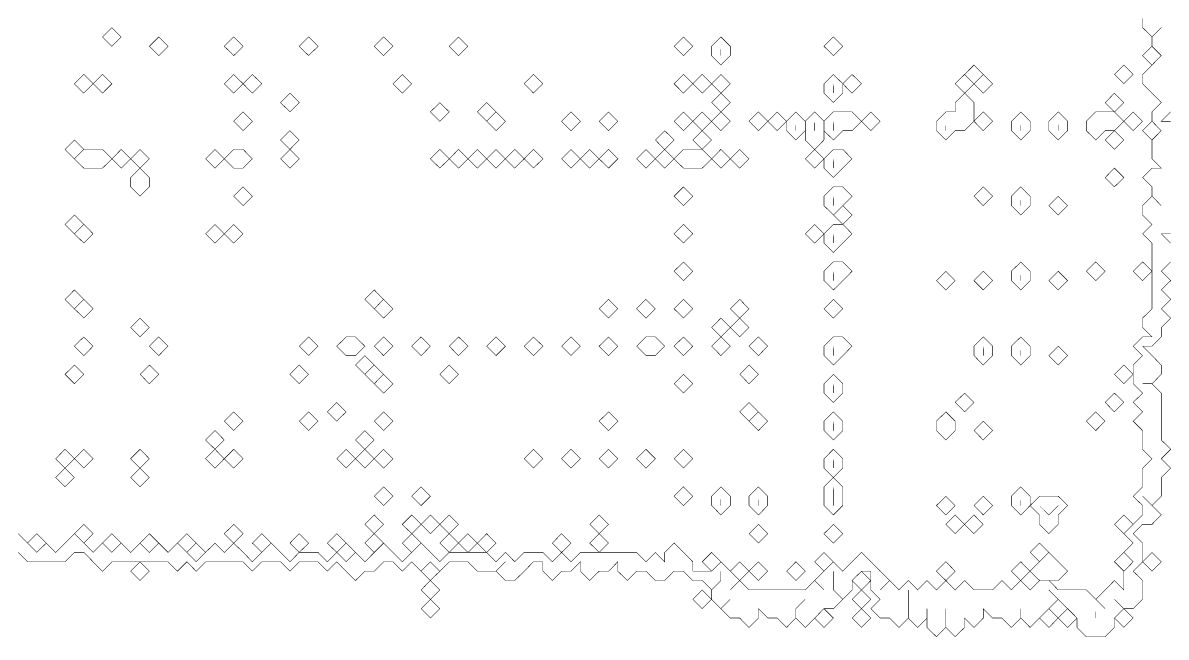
# Model space of a CAD drawing. Header units: metres. Extents: x 0 to 4939, y -4939 to 0.
# Drawn here: x 3146 to 4325, y -3141 to -2508 of the extents above; entities that cross this region are included whole.
import ezdxf

# ---------------------------------------------------------------- set-up
doc = ezdxf.new("R2010")
doc.units = ezdxf.units.M
for name, color, linetype in [('conductor', 1, 'Continuous'), ('dielectric', 8, 'Continuous'), ('substrate', 5, 'Continuous')]:
    doc.layers.add(name, color=color, linetype=linetype)

msp = doc.modelspace()

# ---------------------------------------------------------------- linework, layer by layer
at = {"layer": 'conductor', "const_width": 0.5}
msp.add_lwpolyline([(3140.8, -3034.5), (3150.5, -3044.2), (3160.1, -3053.8), (3169.8, -3044.2), (3179.5, -3053.8), (3189.1, -3044.2), (3198.8, -3034.5), (3208.5, -3044.2), (3218.1, -3053.8), (3227.8, -3044.2), (3237.5, -3053.8), (3247.1, -3044.2), (3256.8, -3053.8), (3266.5, -3044.2), (3276.1, -3053.8), (3285.8, -3044.2), (3295.4, -3053.8), (3305.1, -3044.2), (3314.8, -3053.8), (3324.4, -3063.5), (3334.1, -3053.8), (3343.8, -3044.2), (3353.4, -3053.8), (3363.1, -3044.2), (3372.8, -3053.8), (3382.4, -3063.5), (3392.1, -3053.8), (3401.8, -3044.2), (3411.4, -3053.8), (3421.1, -3063.5), (3430.7, -3053.8), (3440.4, -3053.8), (3450.1, -3053.8), (3459.7, -3063.5), (3469.4, -3053.8), (3479.1, -3063.5), (3488.7, -3053.8), (3498.4, -3063.5), (3508.1, -3053.8), (3517.7, -3044.2), (3527.4, -3053.8), (3537, -3063.5), (3546.7, -3053.8), (3556.4, -3044.2), (3566, -3053.8), (3575.7, -3063.5), (3585.4, -3053.8), (3595, -3053.8), (3604.7, -3053.8), (3614.4, -3053.8), (3624, -3053.8), (3633.7, -3063.5), (3643.4, -3053.8), (3653, -3063.5), (3662.7, -3053.8), (3672.3, -3053.8), (3682, -3053.8), (3691.7, -3063.5), (3701.3, -3053.8), (3711, -3063.5), (3720.7, -3053.8), (3730.3, -3053.8), (3740, -3053.8), (3749.7, -3053.8), (3759.3, -3053.8), (3769, -3053.8), (3778.6, -3053.8), (3788.3, -3063.5), (3798, -3053.8), (3807.6, -3063.5), (3807.6, -3053.8), (3817.3, -3044.2), (3827, -3053.8), (3836.6, -3063.5), (3836.6, -3073.2), (3846.3, -3073.2), (3856, -3073.2), (3865.6, -3063.5), (3875.3, -3073.2), (3885, -3082.8), (3875.3, -3092.5), (3885, -3082.8), (3894.6, -3092.5), (3904.3, -3092.5), (3913.9, -3092.5), (3923.6, -3092.5), (3933.3, -3092.5), (3942.9, -3092.5), (3952.6, -3092.5), (3962.3, -3082.8), (3971.9, -3092.5), (3962.3, -3082.8), (3971.9, -3073.2), (3981.6, -3063.5), (3991.3, -3073.2), (4000.9, -3063.5), (4010.6, -3053.8), (4020.2, -3063.5), (4029.9, -3073.2), (4039.6, -3082.8), (4029.9, -3092.5), (4039.6, -3082.8), (4049.2, -3092.5), (4058.9, -3082.8), (4068.6, -3092.5), (4078.2, -3082.8), (4087.9, -3092.5), (4097.6, -3082.8), (4107.2, -3092.5), (4116.9, -3082.8), (4126.6, -3092.5), (4136.2, -3092.5), (4145.9, -3092.5), (4155.5, -3082.8), (4165.2, -3092.5), (4174.9, -3082.8), (4184.5, -3092.5), (4194.2, -3082.8), (4203.9, -3082.8), (4213.5, -3092.5), (4223.2, -3092.5), (4232.9, -3092.5), (4242.5, -3092.5), (4252.2, -3102.2), (4261.9, -3111.8), (4252.2, -3102.2), (4261.9, -3092.5), (4271.5, -3082.8), (4281.2, -3092.5), (4281.2, -3082.8), (4281.2, -3073.2), (4290.8, -3063.5), (4281.2, -3053.8), (4290.8, -3044.2), (4281.2, -3034.5), (4290.8, -3024.9), (4300.5, -3015.2), (4300.5, -3005.5), (4290.8, -2995.9), (4300.5, -2986.2), (4300.5, -2976.5), (4300.5, -2966.9), (4310.2, -2957.2), (4300.5, -2947.5), (4300.5, -2937.9), (4300.5, -2928.2), (4290.8, -2918.5), (4300.5, -2908.9), (4290.8, -2899.2), (4300.5, -2889.6), (4290.8, -2879.9), (4290.8, -2870.2), (4290.8, -2860.6), (4300.5, -2850.9), (4290.8, -2841.2), (4300.5, -2831.6), (4310.2, -2831.6), (4300.5, -2821.9), (4300.5, -2812.2), (4310.2, -2802.6), (4310.2, -2792.9), (4310.2, -2783.2), (4310.2, -2773.6), (4310.2, -2763.9), (4310.2, -2754.3), (4310.2, -2744.6), (4310.2, -2734.9), (4300.5, -2725.3), (4310.2, -2715.6), (4300.5, -2705.9), (4300.5, -2696.3), (4310.2, -2686.6), (4319.8, -2696.3), (4310.2, -2686.6), (4310.2, -2676.9), (4300.5, -2667.3), (4310.2, -2657.6), (4319.8, -2657.6), (4310.2, -2648), (4310.2, -2638.3), (4310.2, -2628.6), (4319.8, -2619), (4310.2, -2609.3), (4310.2, -2599.6), (4319.8, -2590), (4310.2, -2580.3), (4300.5, -2570.6), (4300.5, -2561), (4310.2, -2551.3), (4319.8, -2541.6), (4310.2, -2532), (4310.2, -2522.3), (4319.8, -2512.7), (4310.2, -2522.3), (4300.5, -2512.7), (4300.5, -2503)], dxfattribs=at)
for points in [[(3227.8, -2522.3), (3237.5, -2512.7), (3247.1, -2522.3), (3237.5, -2532)], [(3276.1, -2532), (3285.8, -2522.3), (3295.4, -2532), (3285.8, -2541.6)], [(3353.4, -2532), (3363.1, -2522.3), (3372.8, -2532), (3363.1, -2541.6)], [(3430.7, -2532), (3440.4, -2522.3), (3450.1, -2532), (3440.4, -2541.6)], [(3508.1, -2532), (3517.7, -2522.3), (3527.4, -2532), (3517.7, -2541.6)], [(3585.4, -2532), (3595, -2522.3), (3604.7, -2532), (3595, -2541.6)], [(3817.3, -2532), (3827, -2522.3), (3836.6, -2532), (3827, -2541.6)], [(3856, -2532), (3865.6, -2522.3), (3875.3, -2532), (3875.3, -2541.6), (3865.6, -2551.3), (3856, -2541.6)], [(3971.9, -2532), (3981.6, -2522.3), (3991.3, -2532), (3981.6, -2541.6)], [(4300.5, -2541.6), (4310.2, -2532), (4319.8, -2541.6), (4310.2, -2551.3)], [(4116.9, -2561), (4126.6, -2551.3), (4136.2, -2561), (4126.6, -2570.6)], [(4271.5, -2561), (4281.2, -2551.3), (4290.8, -2561), (4281.2, -2570.6)], [(3198.8, -2570.6), (3208.5, -2561), (3218.1, -2570.6), (3208.5, -2580.3)], [(3218.1, -2570.6), (3227.8, -2561), (3237.5, -2570.6), (3227.8, -2580.3)], [(3353.4, -2570.6), (3363.1, -2561), (3372.8, -2570.6), (3363.1, -2580.3)], [(3372.8, -2570.6), (3382.4, -2561), (3392.1, -2570.6), (3382.4, -2580.3)], [(3527.4, -2570.6), (3537, -2561), (3546.7, -2570.6), (3537, -2580.3)], [(3662.7, -2570.6), (3672.3, -2561), (3682, -2570.6), (3672.3, -2580.3)], [(3817.3, -2570.6), (3827, -2561), (3836.6, -2570.6), (3827, -2580.3)], [(3836.6, -2570.6), (3846.3, -2561), (3856, -2570.6), (3846.3, -2580.3)], [(3856, -2570.6), (3865.6, -2561), (3875.3, -2570.6), (3865.6, -2580.3)], [(3971.9, -2570.6), (3981.6, -2561), (3991.3, -2570.6), (3991.3, -2580.3), (3981.6, -2590), (3971.9, -2580.3)], [(3991.3, -2570.6), (4000.9, -2561), (4010.6, -2570.6), (4000.9, -2580.3)], [(4107.2, -2570.6), (4116.9, -2561), (4126.6, -2570.6), (4116.9, -2580.3)], [(4126.6, -2570.6), (4136.2, -2561), (4145.9, -2570.6), (4136.2, -2580.3)], [(3411.4, -2590), (3421.1, -2580.3), (3430.7, -2590), (3421.1, -2599.6)], [(3856, -2590), (3865.6, -2580.3), (3875.3, -2590), (3865.6, -2599.6)], [(4107.2, -2590), (4116.9, -2580.3), (4126.6, -2590), (4126.6, -2599.6), (4126.6, -2609.3), (4116.9, -2619), (4107.2, -2619), (4097.6, -2628.6), (4087.9, -2619), (4087.9, -2609.3), (4097.6, -2599.6), (4107.2, -2599.6)], [(4261.9, -2590), (4271.5, -2580.3), (4281.2, -2590), (4271.5, -2599.6)], [(3566, -2599.6), (3575.7, -2590), (3585.4, -2599.6), (3575.7, -2609.3)], [(3614.4, -2599.6), (3624, -2590), (3633.7, -2599.6), (3624, -2609.3)], [(3363.1, -2609.3), (3372.8, -2599.6), (3382.4, -2609.3), (3372.8, -2619)], [(3624, -2609.3), (3633.7, -2599.6), (3643.4, -2609.3), (3633.7, -2619)], [(3701.3, -2609.3), (3711, -2599.6), (3720.7, -2609.3), (3711, -2619)], [(3740, -2609.3), (3749.7, -2599.6), (3759.3, -2609.3), (3749.7, -2619)], [(3817.3, -2609.3), (3827, -2599.6), (3836.6, -2609.3), (3827, -2619)], [(3836.6, -2609.3), (3846.3, -2599.6), (3856, -2609.3), (3846.3, -2619)], [(3856, -2609.3), (3865.6, -2599.6), (3875.3, -2609.3), (3865.6, -2619)], [(3894.6, -2609.3), (3904.3, -2599.6), (3913.9, -2609.3), (3904.3, -2619)], [(3913.9, -2609.3), (3923.6, -2599.6), (3933.3, -2609.3), (3923.6, -2619)], [(3933.3, -2609.3), (3942.9, -2599.6), (3952.6, -2609.3), (3952.6, -2619), (3942.9, -2628.6), (3933.3, -2619)], [(3952.6, -2609.3), (3962.3, -2599.6), (3971.9, -2609.3), (3971.9, -2619), (3971.9, -2628.6), (3962.3, -2638.3), (3952.6, -2628.6), (3952.6, -2619)], [(3971.9, -2609.3), (3981.6, -2599.6), (3991.3, -2599.6), (4000.9, -2599.6), (4010.6, -2609.3), (4000.9, -2619), (3991.3, -2619), (3981.6, -2628.6), (3971.9, -2619)], [(4010.6, -2609.3), (4020.2, -2599.6), (4029.9, -2609.3), (4020.2, -2619)], [(4126.6, -2609.3), (4136.2, -2599.6), (4145.9, -2609.3), (4136.2, -2619)], [(4165.2, -2609.3), (4174.9, -2599.6), (4184.5, -2609.3), (4184.5, -2619), (4174.9, -2628.6), (4165.2, -2619)], [(4203.9, -2609.3), (4213.5, -2599.6), (4223.2, -2609.3), (4223.2, -2619), (4213.5, -2628.6), (4203.9, -2619)], [(4242.5, -2609.3), (4252.2, -2599.6), (4261.9, -2599.6), (4271.5, -2599.6), (4281.2, -2609.3), (4271.5, -2619), (4261.9, -2619), (4252.2, -2628.6), (4242.5, -2619)], [(4281.2, -2609.3), (4290.8, -2599.6), (4300.5, -2609.3), (4290.8, -2619)], [(4300.5, -2619), (4310.2, -2609.3), (4319.8, -2619), (4310.2, -2628.6)], [(3189.1, -2638.3), (3198.8, -2628.6), (3208.5, -2638.3), (3198.8, -2648)], [(3411.4, -2628.6), (3421.1, -2619), (3430.7, -2628.6), (3421.1, -2638.3)], [(3798, -2628.6), (3807.6, -2619), (3817.3, -2628.6), (3807.6, -2638.3)], [(3836.6, -2628.6), (3846.3, -2619), (3856, -2628.6), (3846.3, -2638.3)], [(4261.9, -2628.6), (4271.5, -2619), (4281.2, -2628.6), (4271.5, -2638.3)], [(3198.8, -2648), (3208.5, -2638.3), (3218.1, -2638.3), (3227.8, -2638.3), (3237.5, -2648), (3227.8, -2657.6), (3218.1, -2657.6), (3208.5, -2657.6)], [(3237.5, -2648), (3247.1, -2638.3), (3256.8, -2648), (3247.1, -2657.6)], [(3256.8, -2648), (3266.5, -2638.3), (3276.1, -2648), (3266.5, -2657.6)], [(3334.1, -2648), (3343.8, -2638.3), (3353.4, -2648), (3343.8, -2657.6)], [(3353.4, -2648), (3363.1, -2638.3), (3372.8, -2638.3), (3382.4, -2648), (3372.8, -2657.6), (3363.1, -2657.6)], [(3411.4, -2648), (3421.1, -2638.3), (3430.7, -2648), (3421.1, -2657.6)], [(3566, -2648), (3575.7, -2638.3), (3585.4, -2648), (3575.7, -2657.6)], [(3585.4, -2648), (3595, -2638.3), (3604.7, -2648), (3595, -2657.6)], [(3604.7, -2648), (3614.4, -2638.3), (3624, -2648), (3614.4, -2657.6)], [(3624, -2648), (3633.7, -2638.3), (3643.4, -2648), (3633.7, -2657.6)], [(3643.4, -2648), (3653, -2638.3), (3662.7, -2648), (3653, -2657.6)], [(3662.7, -2648), (3672.3, -2638.3), (3682, -2648), (3672.3, -2657.6)], [(3701.3, -2648), (3711, -2638.3), (3720.7, -2648), (3711, -2657.6)], [(3720.7, -2648), (3730.3, -2638.3), (3740, -2648), (3730.3, -2657.6)], [(3740, -2648), (3749.7, -2638.3), (3759.3, -2648), (3749.7, -2657.6)], [(3778.6, -2648), (3788.3, -2638.3), (3798, -2648), (3788.3, -2657.6)], [(3798, -2648), (3807.6, -2638.3), (3817.3, -2648), (3807.6, -2657.6)], [(3817.3, -2648), (3827, -2638.3), (3836.6, -2638.3), (3846.3, -2638.3), (3856, -2648), (3846.3, -2657.6), (3836.6, -2657.6), (3827, -2657.6)], [(3856, -2648), (3865.6, -2638.3), (3875.3, -2648), (3865.6, -2657.6)], [(3875.3, -2648), (3885, -2638.3), (3894.6, -2648), (3885, -2657.6)], [(3952.6, -2648), (3962.3, -2638.3), (3971.9, -2648), (3962.3, -2657.6)], [(3971.9, -2648), (3981.6, -2638.3), (3991.3, -2638.3), (4000.9, -2648), (3991.3, -2657.6), (3981.6, -2667.3), (3971.9, -2657.6)], [(3256.8, -2667.3), (3266.5, -2657.6), (3276.1, -2667.3), (3276.1, -2676.9), (3266.5, -2686.6), (3256.8, -2676.9)], [(4261.9, -2667.3), (4271.5, -2657.6), (4281.2, -2667.3), (4271.5, -2676.9)], [(3363.1, -2686.6), (3372.8, -2676.9), (3382.4, -2686.6), (3372.8, -2696.3)], [(3817.3, -2686.6), (3827, -2676.9), (3836.6, -2686.6), (3827, -2696.3)], [(4126.6, -2686.6), (4136.2, -2676.9), (4145.9, -2686.6), (4136.2, -2696.3)], [(4165.2, -2686.6), (4174.9, -2676.9), (4184.5, -2686.6), (4184.5, -2696.3), (4174.9, -2705.9), (4165.2, -2696.3)], [(3971.9, -2686.6), (3981.6, -2676.9), (3991.3, -2676.9), (4000.9, -2686.6), (3991.3, -2696.3), (3981.6, -2705.9), (3971.9, -2696.3)], [(4203.9, -2696.3), (4213.5, -2686.6), (4223.2, -2696.3), (4213.5, -2705.9)], [(3981.6, -2705.9), (3991.3, -2696.3), (4000.9, -2705.9), (3991.3, -2715.6)], [(3189.1, -2715.6), (3198.8, -2705.9), (3208.5, -2715.6), (3198.8, -2725.3)], [(3198.8, -2725.3), (3208.5, -2715.6), (3218.1, -2725.3), (3208.5, -2734.9)], [(3334.1, -2725.3), (3343.8, -2715.6), (3353.4, -2725.3), (3343.8, -2734.9)], [(3353.4, -2725.3), (3363.1, -2715.6), (3372.8, -2725.3), (3363.1, -2734.9)], [(3817.3, -2725.3), (3827, -2715.6), (3836.6, -2725.3), (3827, -2734.9)], [(3952.6, -2725.3), (3962.3, -2715.6), (3971.9, -2725.3), (3962.3, -2734.9)], [(3971.9, -2725.3), (3981.6, -2715.6), (3991.3, -2715.6), (4000.9, -2725.3), (3991.3, -2734.9), (3981.6, -2744.6), (3971.9, -2734.9)], [(3817.3, -2763.9), (3827, -2754.3), (3836.6, -2763.9), (3827, -2773.6)], [(3971.9, -2763.9), (3981.6, -2754.3), (3991.3, -2754.3), (4000.9, -2763.9), (3991.3, -2773.6), (3981.6, -2783.2), (3971.9, -2773.6)], [(4165.2, -2763.9), (4174.9, -2754.3), (4184.5, -2763.9), (4184.5, -2773.6), (4174.9, -2783.2), (4165.2, -2773.6)], [(4242.5, -2763.9), (4252.2, -2754.3), (4261.9, -2763.9), (4252.2, -2773.6)], [(4290.8, -2763.9), (4300.5, -2754.3), (4310.2, -2763.9), (4300.5, -2773.6)], [(4087.9, -2773.6), (4097.6, -2763.9), (4107.2, -2773.6), (4097.6, -2783.2)], [(4126.6, -2773.6), (4136.2, -2763.9), (4145.9, -2773.6), (4136.2, -2783.2)], [(4203.9, -2773.6), (4213.5, -2763.9), (4223.2, -2773.6), (4213.5, -2783.2)], [(3189.1, -2792.9), (3198.8, -2783.2), (3208.5, -2792.9), (3198.8, -2802.6)], [(3198.8, -2802.6), (3208.5, -2792.9), (3218.1, -2802.6), (3208.5, -2812.2)], [(3498.4, -2792.9), (3508.1, -2783.2), (3517.7, -2792.9), (3508.1, -2802.6)], [(3508.1, -2802.6), (3517.7, -2792.9), (3527.4, -2802.6), (3517.7, -2812.2)], [(3740, -2802.6), (3749.7, -2792.9), (3759.3, -2802.6), (3749.7, -2812.2)], [(3778.6, -2802.6), (3788.3, -2792.9), (3798, -2802.6), (3788.3, -2812.2)], [(3817.3, -2802.6), (3827, -2792.9), (3836.6, -2802.6), (3827, -2812.2)], [(3875.3, -2802.6), (3885, -2792.9), (3894.6, -2802.6), (3885, -2812.2)], [(3971.9, -2802.6), (3981.6, -2792.9), (3991.3, -2802.6), (3981.6, -2812.2)], [(3256.8, -2821.9), (3266.5, -2812.2), (3276.1, -2821.9), (3266.5, -2831.6)], [(3856, -2821.9), (3865.6, -2812.2), (3875.3, -2821.9), (3865.6, -2831.6)], [(3875.3, -2821.9), (3885, -2812.2), (3894.6, -2821.9), (3885, -2831.6)], [(3198.8, -2841.2), (3208.5, -2831.6), (3218.1, -2841.2), (3208.5, -2850.9)], [(3276.1, -2841.2), (3285.8, -2831.6), (3295.4, -2841.2), (3285.8, -2850.9)], [(3430.7, -2841.2), (3440.4, -2831.6), (3450.1, -2841.2), (3440.4, -2850.9)], [(3469.4, -2841.2), (3479.1, -2831.6), (3488.7, -2831.6), (3498.4, -2841.2), (3488.7, -2850.9), (3479.1, -2850.9)], [(3508.1, -2841.2), (3517.7, -2831.6), (3527.4, -2841.2), (3517.7, -2850.9)], [(3546.7, -2841.2), (3556.4, -2831.6), (3566, -2841.2), (3556.4, -2850.9)], [(3585.4, -2841.2), (3595, -2831.6), (3604.7, -2841.2), (3595, -2850.9)], [(3624, -2841.2), (3633.7, -2831.6), (3643.4, -2841.2), (3633.7, -2850.9)], [(3662.7, -2841.2), (3672.3, -2831.6), (3682, -2841.2), (3672.3, -2850.9)], [(3701.3, -2841.2), (3711, -2831.6), (3720.7, -2841.2), (3711, -2850.9)], [(3740, -2841.2), (3749.7, -2831.6), (3759.3, -2841.2), (3749.7, -2850.9)], [(3778.6, -2841.2), (3788.3, -2831.6), (3798, -2831.6), (3807.6, -2841.2), (3798, -2850.9), (3788.3, -2850.9)], [(3817.3, -2841.2), (3827, -2831.6), (3836.6, -2841.2), (3827, -2850.9)], [(3856, -2841.2), (3865.6, -2831.6), (3875.3, -2841.2), (3865.6, -2850.9)], [(3894.6, -2841.2), (3904.3, -2831.6), (3913.9, -2841.2), (3904.3, -2850.9)], [(3971.9, -2841.2), (3981.6, -2831.6), (3991.3, -2831.6), (4000.9, -2841.2), (3991.3, -2850.9), (3981.6, -2860.6), (3971.9, -2850.9)], [(4126.6, -2841.2), (4136.2, -2831.6), (4145.9, -2841.2), (4145.9, -2850.9), (4136.2, -2860.6), (4126.6, -2850.9)], [(4165.2, -2841.2), (4174.9, -2831.6), (4184.5, -2841.2), (4184.5, -2850.9), (4174.9, -2860.6), (4165.2, -2850.9)], [(4203.9, -2850.9), (4213.5, -2841.2), (4223.2, -2850.9), (4213.5, -2860.6)], [(3488.7, -2860.6), (3498.4, -2850.9), (3508.1, -2860.6), (3498.4, -2870.2)], [(3189.1, -2870.2), (3198.8, -2860.6), (3208.5, -2870.2), (3198.8, -2879.9)], [(3266.5, -2870.2), (3276.1, -2860.6), (3285.8, -2870.2), (3276.1, -2879.9)], [(3421.1, -2870.2), (3430.7, -2860.6), (3440.4, -2870.2), (3430.7, -2879.9)], [(3498.4, -2870.2), (3508.1, -2860.6), (3517.7, -2870.2), (3508.1, -2879.9)], [(3575.7, -2870.2), (3585.4, -2860.6), (3595, -2870.2), (3585.4, -2879.9)], [(3885, -2870.2), (3894.6, -2860.6), (3904.3, -2870.2), (3894.6, -2879.9)], [(4271.5, -2870.2), (4281.2, -2860.6), (4290.8, -2870.2), (4281.2, -2879.9)], [(3508.1, -2879.9), (3517.7, -2870.2), (3527.4, -2879.9), (3517.7, -2889.6)], [(3817.3, -2879.9), (3827, -2870.2), (3836.6, -2879.9), (3827, -2889.6)], [(3971.9, -2879.9), (3981.6, -2870.2), (3991.3, -2879.9), (3991.3, -2889.6), (3981.6, -2899.2), (3971.9, -2889.6)], [(3459.7, -2908.9), (3469.4, -2899.2), (3479.1, -2908.9), (3469.4, -2918.5)], [(3885, -2908.9), (3894.6, -2899.2), (3904.3, -2908.9), (3894.6, -2918.5)], [(4107.2, -2899.2), (4116.9, -2889.6), (4126.6, -2899.2), (4116.9, -2908.9)], [(4261.9, -2899.2), (4271.5, -2889.6), (4281.2, -2899.2), (4271.5, -2908.9)], [(3353.4, -2918.5), (3363.1, -2908.9), (3372.8, -2918.5), (3363.1, -2928.2)], [(3430.7, -2918.5), (3440.4, -2908.9), (3450.1, -2918.5), (3440.4, -2928.2)], [(3508.1, -2918.5), (3517.7, -2908.9), (3527.4, -2918.5), (3517.7, -2928.2)], [(3740, -2918.5), (3749.7, -2908.9), (3759.3, -2918.5), (3749.7, -2928.2)], [(3894.6, -2918.5), (3904.3, -2908.9), (3913.9, -2918.5), (3904.3, -2928.2)], [(3971.9, -2918.5), (3981.6, -2908.9), (3991.3, -2918.5), (3991.3, -2928.2), (3981.6, -2937.9), (3971.9, -2928.2)], [(4087.9, -2918.5), (4097.6, -2908.9), (4107.2, -2918.5), (4107.2, -2928.2), (4097.6, -2937.9), (4087.9, -2928.2)], [(4242.5, -2918.5), (4252.2, -2908.9), (4261.9, -2918.5), (4252.2, -2928.2)], [(4126.6, -2928.2), (4136.2, -2918.5), (4145.9, -2928.2), (4136.2, -2937.9)], [(3334.1, -2937.9), (3343.8, -2928.2), (3353.4, -2937.9), (3343.8, -2947.5)], [(3488.7, -2937.9), (3498.4, -2928.2), (3508.1, -2937.9), (3498.4, -2947.5)], [(3179.5, -2957.2), (3189.1, -2947.5), (3198.8, -2957.2), (3189.1, -2966.9)], [(3198.8, -2957.2), (3208.5, -2947.5), (3218.1, -2957.2), (3208.5, -2966.9)], [(3256.8, -2957.2), (3266.5, -2947.5), (3276.1, -2957.2), (3266.5, -2966.9)], [(3334.1, -2957.2), (3343.8, -2947.5), (3353.4, -2957.2), (3343.8, -2966.9)], [(3353.4, -2957.2), (3363.1, -2947.5), (3372.8, -2957.2), (3363.1, -2966.9)], [(3469.4, -2957.2), (3479.1, -2947.5), (3488.7, -2957.2), (3479.1, -2966.9)], [(3488.7, -2957.2), (3498.4, -2947.5), (3508.1, -2957.2), (3498.4, -2966.9)], [(3508.1, -2957.2), (3517.7, -2947.5), (3527.4, -2957.2), (3517.7, -2966.9)], [(3662.7, -2957.2), (3672.3, -2947.5), (3682, -2957.2), (3672.3, -2966.9)], [(3701.3, -2957.2), (3711, -2947.5), (3720.7, -2957.2), (3711, -2966.9)], [(3740, -2957.2), (3749.7, -2947.5), (3759.3, -2957.2), (3749.7, -2966.9)], [(3778.6, -2957.2), (3788.3, -2947.5), (3798, -2957.2), (3788.3, -2966.9)], [(3817.3, -2957.2), (3827, -2947.5), (3836.6, -2957.2), (3827, -2966.9)], [(3971.9, -2957.2), (3981.6, -2947.5), (3991.3, -2957.2), (3991.3, -2966.9), (3981.6, -2976.5), (3971.9, -2966.9)], [(3179.5, -2976.5), (3189.1, -2966.9), (3198.8, -2976.5), (3189.1, -2986.2)], [(3256.8, -2976.5), (3266.5, -2966.9), (3276.1, -2976.5), (3266.5, -2986.2)], [(3971.9, -2986.2), (3981.6, -2976.5), (3991.3, -2986.2), (3991.3, -2995.9), (3991.3, -3005.5), (3981.6, -3015.2), (3971.9, -3005.5), (3971.9, -2995.9)], [(3508.1, -2995.9), (3517.7, -2986.2), (3527.4, -2995.9), (3517.7, -3005.5)], [(3546.7, -2995.9), (3556.4, -2986.2), (3566, -2995.9), (3556.4, -3005.5)], [(3817.3, -2995.9), (3827, -2986.2), (3836.6, -2995.9), (3827, -3005.5)], [(3856, -2995.9), (3865.6, -2986.2), (3875.3, -2995.9), (3875.3, -3005.5), (3865.6, -3015.2), (3856, -3005.5)], [(3894.6, -2995.9), (3904.3, -2986.2), (3913.9, -2995.9), (3913.9, -3005.5), (3904.3, -3015.2), (3894.6, -3005.5)], [(4165.2, -2995.9), (4174.9, -2986.2), (4184.5, -2995.9), (4184.5, -3005.5), (4174.9, -3015.2), (4165.2, -3005.5)], [(4087.9, -3005.5), (4097.6, -2995.9), (4107.2, -3005.5), (4097.6, -3015.2)], [(4126.6, -3005.5), (4136.2, -2995.9), (4145.9, -3005.5), (4136.2, -3015.2)], [(4184.5, -3005.5), (4194.2, -2995.9), (4203.9, -2995.9), (4213.5, -2995.9), (4223.2, -3005.5), (4213.5, -3015.2), (4213.5, -3024.9), (4203.9, -3034.5), (4194.2, -3024.9), (4194.2, -3015.2)], [(3498.4, -3024.9), (3508.1, -3015.2), (3517.7, -3024.9), (3508.1, -3034.5)], [(3537, -3024.9), (3546.7, -3015.2), (3556.4, -3024.9), (3546.7, -3034.5)], [(3556.4, -3024.9), (3566, -3015.2), (3575.7, -3024.9), (3566, -3034.5)], [(3575.7, -3024.9), (3585.4, -3015.2), (3595, -3024.9), (3585.4, -3034.5)], [(3730.3, -3024.9), (3740, -3015.2), (3749.7, -3024.9), (3740, -3034.5)], [(4097.6, -3024.9), (4107.2, -3015.2), (4116.9, -3024.9), (4107.2, -3034.5)], [(4116.9, -3024.9), (4126.6, -3015.2), (4136.2, -3024.9), (4126.6, -3034.5)], [(4271.5, -3024.9), (4281.2, -3015.2), (4290.8, -3024.9), (4281.2, -3034.5)], [(3198.8, -3034.5), (3208.5, -3024.9), (3218.1, -3034.5), (3208.5, -3044.2)], [(3353.4, -3034.5), (3363.1, -3024.9), (3372.8, -3034.5), (3363.1, -3044.2)], [(3894.6, -3034.5), (3904.3, -3024.9), (3913.9, -3034.5), (3904.3, -3044.2)], [(3971.9, -3034.5), (3981.6, -3024.9), (3991.3, -3034.5), (3981.6, -3044.2)], [(3150.5, -3044.2), (3160.1, -3034.5), (3169.8, -3044.2), (3160.1, -3053.8)], [(3227.8, -3044.2), (3237.5, -3034.5), (3247.1, -3044.2), (3237.5, -3053.8)], [(3266.5, -3044.2), (3276.1, -3034.5), (3285.8, -3044.2), (3276.1, -3053.8)], [(3305.1, -3044.2), (3314.8, -3034.5), (3324.4, -3044.2), (3314.8, -3053.8)], [(3382.4, -3044.2), (3392.1, -3034.5), (3401.8, -3044.2), (3392.1, -3053.8)], [(3421.1, -3044.2), (3430.7, -3034.5), (3440.4, -3044.2), (3430.7, -3053.8)], [(3459.7, -3044.2), (3469.4, -3034.5), (3479.1, -3044.2), (3469.4, -3053.8)], [(3498.4, -3044.2), (3508.1, -3034.5), (3517.7, -3044.2), (3508.1, -3053.8)], [(3537, -3044.2), (3546.7, -3034.5), (3556.4, -3044.2), (3546.7, -3053.8)], [(3575.7, -3044.2), (3585.4, -3034.5), (3595, -3044.2), (3585.4, -3053.8)], [(3595, -3044.2), (3604.7, -3034.5), (3614.4, -3044.2), (3604.7, -3053.8)], [(3614.4, -3044.2), (3624, -3034.5), (3633.7, -3044.2), (3624, -3053.8)], [(3691.7, -3044.2), (3701.3, -3034.5), (3711, -3044.2), (3701.3, -3053.8)], [(3730.3, -3044.2), (3740, -3034.5), (3749.7, -3044.2), (3740, -3053.8)], [(3314.8, -3053.8), (3324.4, -3044.2), (3334.1, -3053.8), (3324.4, -3063.5)], [(3469.4, -3053.8), (3479.1, -3044.2), (3488.7, -3053.8), (3479.1, -3063.5)], [(3846.3, -3063.5), (3856, -3053.8), (3865.6, -3063.5), (3856, -3073.2)], [(3962.3, -3063.5), (3971.9, -3053.8), (3981.6, -3063.5), (3971.9, -3073.2)], [(4184.5, -3053.8), (4194.2, -3044.2), (4203.9, -3053.8), (4194.2, -3063.5)], [(4194.2, -3063.5), (4203.9, -3053.8), (4213.5, -3063.5), (4223.2, -3073.2), (4213.5, -3082.8), (4203.9, -3082.8), (4194.2, -3082.8), (4184.5, -3073.2)], [(4271.5, -3063.5), (4281.2, -3053.8), (4290.8, -3063.5), (4281.2, -3073.2)], [(3875.3, -3073.2), (3885, -3063.5), (3894.6, -3073.2), (3885, -3082.8)], [(3894.6, -3073.2), (3904.3, -3063.5), (3913.9, -3073.2), (3904.3, -3082.8)], [(3933.3, -3073.2), (3942.9, -3063.5), (3952.6, -3073.2), (3942.9, -3082.8)], [(4087.9, -3073.2), (4097.6, -3063.5), (4107.2, -3073.2), (4097.6, -3082.8)], [(4165.2, -3073.2), (4174.9, -3063.5), (4184.5, -3073.2), (4174.9, -3082.8)], [(4174.9, -3082.8), (4184.5, -3073.2), (4194.2, -3082.8), (4184.5, -3092.5)], [(3991.3, -3092.5)], [(3952.6, -3111.8)], [(4145.9, -3111.8)], [(4261.9, -3131.2)]]:
    msp.add_lwpolyline(points, close=True, dxfattribs=at)
at = {"layer": 'dielectric', "const_width": 0.5}
msp.add_lwpolyline([(4300.5, -3044.2)], close=True, dxfattribs=at)
at = {"layer": 'substrate', "const_width": 0.5}
for points in [[(3285.8, -2532)], [(3363.1, -2532)], [(3440.4, -2532)], [(3517.7, -2532)], [(3595, -2532)], [(3827, -2532)], [(3865.6, -2532), (3865.6, -2541.6)], [(3981.6, -2532)], [(3208.5, -2570.6)], [(3227.8, -2570.6)], [(3363.1, -2570.6)], [(3382.4, -2570.6)], [(3537, -2570.6)], [(3672.3, -2570.6)], [(3827, -2570.6)], [(3846.3, -2570.6)], [(3865.6, -2570.6)], [(3981.6, -2570.6), (3981.6, -2580.3)], [(4000.9, -2570.6)], [(4136.2, -2570.6)], [(3575.7, -2599.6)], [(3633.7, -2609.3)], [(3711, -2609.3)], [(3749.7, -2609.3)], [(3827, -2609.3)], [(3846.3, -2609.3)], [(3865.6, -2609.3)], [(3904.3, -2609.3)], [(3923.6, -2609.3)], [(3942.9, -2609.3), (3942.9, -2619)], [(3962.3, -2609.3), (3962.3, -2619)], [(3981.6, -2609.3), (3981.6, -2619)], [(4000.9, -2609.3)], [(4020.2, -2609.3)], [(4097.6, -2609.3), (4097.6, -2619)], [(4136.2, -2609.3)], [(4174.9, -2609.3), (4174.9, -2619)], [(4213.5, -2609.3), (4213.5, -2619)], [(4252.2, -2609.3)], [(4290.8, -2609.3)], [(3846.3, -2628.6)], [(3208.5, -2648)], [(3227.8, -2648)], [(3363.1, -2648)], [(3595, -2648)], [(3633.7, -2648)], [(3672.3, -2648)], [(3711, -2648)], [(3749.7, -2648)], [(3788.3, -2648)], [(3827, -2648)], [(3846.3, -2648)], [(3865.6, -2648)], [(3962.3, -2648)], [(3981.6, -2648), (3981.6, -2657.6)], [(3266.5, -2676.9)], [(3827, -2686.6)], [(3981.6, -2686.6), (3981.6, -2696.3)], [(4136.2, -2686.6)], [(4174.9, -2686.6), (4174.9, -2696.3)], [(4213.5, -2696.3)], [(3208.5, -2725.3)], [(3363.1, -2725.3)], [(3827, -2725.3)], [(3962.3, -2725.3)], [(3981.6, -2725.3), (3981.6, -2734.9)], [(3827, -2763.9)], [(3981.6, -2763.9), (3981.6, -2773.6)], [(4174.9, -2763.9), (4174.9, -2773.6)], [(4300.5, -2763.9)], [(4097.6, -2773.6)], [(4136.2, -2773.6)], [(4213.5, -2773.6)], [(3208.5, -2802.6)], [(3517.7, -2802.6)], [(3749.7, -2802.6)], [(3788.3, -2802.6)], [(3827, -2802.6)], [(3981.6, -2802.6)], [(3208.5, -2841.2)], [(3285.8, -2841.2)], [(3440.4, -2841.2)], [(3479.1, -2841.2)], [(3517.7, -2841.2)], [(3556.4, -2841.2)], [(3595, -2841.2)], [(3633.7, -2841.2)], [(3672.3, -2841.2)], [(3711, -2841.2)], [(3749.7, -2841.2)], [(3788.3, -2841.2)], [(3827, -2841.2)], [(3865.6, -2841.2)], [(3904.3, -2841.2)], [(3981.6, -2841.2), (3981.6, -2850.9)], [(4136.2, -2841.2), (4136.2, -2850.9)], [(4174.9, -2841.2), (4174.9, -2850.9)], [(4213.5, -2850.9)], [(3517.7, -2879.9)], [(3827, -2879.9)], [(3981.6, -2879.9), (3981.6, -2889.6)], [(3363.1, -2918.5)], [(3440.4, -2918.5)], [(3517.7, -2918.5)], [(3749.7, -2918.5)], [(3904.3, -2918.5)], [(3981.6, -2918.5), (3981.6, -2928.2)], [(4300.5, -2918.5)], [(4097.6, -2928.2)], [(4136.2, -2928.2)], [(3208.5, -2957.2)], [(3363.1, -2957.2)], [(3479.1, -2957.2)], [(3517.7, -2957.2)], [(3672.3, -2957.2)], [(3711, -2957.2)], [(3749.7, -2957.2)], [(3788.3, -2957.2)], [(3827, -2957.2)], [(3981.6, -2957.2), (3981.6, -2966.9)], [(3981.6, -2986.2), (3981.6, -2995.9), (3981.6, -3005.5), (3981.6, -2995.9)], [(3517.7, -2995.9)], [(3556.4, -2995.9)], [(3827, -2995.9)], [(3865.6, -2995.9), (3865.6, -3005.5)], [(3904.3, -2995.9), (3904.3, -3005.5)], [(4097.6, -3005.5)], [(4136.2, -3005.5)], [(4174.9, -2995.9), (4174.9, -3005.5)], [(4194.2, -3005.5), (4203.9, -3015.2), (4213.5, -3005.5), (4203.9, -3015.2)], [(3208.5, -3034.5)], [(3363.1, -3034.5)], [(3904.3, -3034.5)], [(3981.6, -3034.5)], [(3817.3, -3053.8)], [(4300.5, -3063.5), (4310.2, -3053.8), (4319.8, -3063.5), (4310.2, -3073.2)], [(3256.8, -3073.2), (3266.5, -3063.5), (3276.1, -3073.2), (3266.5, -3082.8)], [(3556.4, -3073.2), (3566, -3063.5), (3575.7, -3073.2), (3566, -3082.8)], [(3904.3, -3073.2)], [(3942.9, -3073.2)], [(4000.9, -3082.8), (4010.6, -3073.2), (4020.2, -3082.8), (4010.6, -3092.5)], [(4203.9, -3073.2)], [(3556.4, -3092.5), (3566, -3082.8), (3575.7, -3092.5), (3566, -3102.2)], [(3836.6, -3102.2), (3846.3, -3092.5), (3856, -3102.2), (3846.3, -3111.8)], [(4000.9, -3102.2), (4010.6, -3092.5), (4020.2, -3102.2), (4010.6, -3111.8)], [(4174.9, -3092.5)], [(3556.4, -3111.8), (3566, -3102.2), (3575.7, -3111.8), (3566, -3121.5)], [(3962.3, -3121.5), (3971.9, -3111.8), (3981.6, -3121.5), (3971.9, -3131.2)], [(4000.9, -3121.5), (4010.6, -3111.8), (4020.2, -3121.5), (4010.6, -3131.2)], [(4194.2, -3121.5), (4203.9, -3111.8), (4213.5, -3121.5), (4203.9, -3131.2)], [(4213.5, -3121.5), (4223.2, -3111.8), (4232.9, -3121.5), (4223.2, -3131.2)], [(4252.2, -3111.8), (4252.2, -3121.5)], [(4271.5, -3121.5), (4281.2, -3111.8), (4290.8, -3121.5), (4281.2, -3131.2)]]:
    msp.add_lwpolyline(points, close=True, dxfattribs=at)
for points in [[(4329.5, -2599.6), (4319.8, -2609.3), (4329.5, -2609.3)], [(4329.5, -2725.3), (4319.8, -2725.3), (4329.5, -2734.9)], [(4329.5, -2754.3), (4319.8, -2763.9), (4329.5, -2773.6), (4319.8, -2783.2), (4329.5, -2792.9), (4319.8, -2802.6), (4329.5, -2812.2), (4319.8, -2821.9), (4319.8, -2831.6), (4310.2, -2841.2), (4300.5, -2841.2), (4310.2, -2850.9), (4319.8, -2860.6), (4319.8, -2870.2), (4310.2, -2879.9), (4300.5, -2879.9), (4310.2, -2879.9), (4319.8, -2889.6), (4319.8, -2899.2), (4319.8, -2908.9), (4319.8, -2918.5), (4319.8, -2928.2), (4319.8, -2937.9), (4329.5, -2947.5), (4319.8, -2957.2), (4329.5, -2966.9), (4319.8, -2976.5), (4319.8, -2986.2), (4319.8, -2995.9), (4310.2, -3005.5), (4300.5, -2995.9), (4310.2, -3005.5), (4319.8, -3015.2), (4310.2, -3024.9), (4300.5, -3024.9), (4290.8, -3034.5), (4300.5, -3044.2), (4300.5, -3053.8), (4300.5, -3063.5), (4290.8, -3073.2), (4300.5, -3082.8), (4300.5, -3092.5), (4300.5, -3102.2), (4290.8, -3111.8), (4281.2, -3111.8), (4271.5, -3102.2), (4281.2, -3111.8), (4271.5, -3121.5), (4271.5, -3131.2), (4261.9, -3140.8), (4252.2, -3140.8), (4242.5, -3140.8), (4232.9, -3131.2), (4232.9, -3121.5), (4223.2, -3111.8), (4213.5, -3102.2), (4203.9, -3092.5), (4213.5, -3102.2), (4203.9, -3111.8), (4194.2, -3121.5), (4184.5, -3131.2), (4174.9, -3121.5), (4174.9, -3111.8), (4174.9, -3121.5), (4165.2, -3131.2), (4155.5, -3121.5), (4145.9, -3121.5), (4136.2, -3111.8), (4136.2, -3121.5), (4126.6, -3131.2), (4116.9, -3121.5), (4116.9, -3131.2), (4107.2, -3140.8), (4097.6, -3131.2), (4097.6, -3121.5), (4097.6, -3111.8), (4097.6, -3121.5), (4097.6, -3131.2), (4087.9, -3140.8), (4078.2, -3131.2), (4078.2, -3121.5), (4078.2, -3111.8), (4078.2, -3121.5), (4068.6, -3131.2), (4058.9, -3121.5), (4058.9, -3111.8), (4058.9, -3102.2), (4058.9, -3092.5), (4058.9, -3102.2), (4058.9, -3111.8), (4058.9, -3121.5), (4049.2, -3131.2), (4039.6, -3121.5), (4029.9, -3121.5), (4020.2, -3111.8), (4029.9, -3102.2), (4020.2, -3092.5), (4020.2, -3082.8), (4020.2, -3073.2), (4010.6, -3073.2), (4000.9, -3082.8), (4000.9, -3092.5), (3991.3, -3102.2), (3981.6, -3092.5), (3981.6, -3082.8), (3981.6, -3073.2), (3981.6, -3082.8), (3981.6, -3092.5), (3991.3, -3102.2), (3981.6, -3111.8), (3971.9, -3111.8), (3962.3, -3121.5), (3952.6, -3131.2), (3942.9, -3121.5), (3942.9, -3111.8), (3952.6, -3102.2), (3942.9, -3111.8), (3942.9, -3121.5), (3933.3, -3131.2), (3923.6, -3121.5), (3913.9, -3121.5), (3904.3, -3111.8), (3904.3, -3121.5), (3894.6, -3131.2), (3885, -3121.5), (3875.3, -3121.5), (3865.6, -3111.8), (3875.3, -3102.2), (3865.6, -3111.8), (3856, -3102.2), (3856, -3092.5), (3865.6, -3082.8), (3865.6, -3073.2), (3865.6, -3082.8), (3856, -3092.5), (3846.3, -3082.8), (3836.6, -3082.8), (3827, -3073.2), (3817.3, -3073.2), (3807.6, -3082.8), (3798, -3082.8), (3788.3, -3073.2), (3778.6, -3073.2), (3769, -3082.8), (3759.3, -3073.2), (3759.3, -3063.5), (3749.7, -3073.2), (3740, -3073.2), (3730.3, -3082.8), (3720.7, -3073.2), (3720.7, -3063.5), (3711, -3073.2), (3701.3, -3073.2), (3691.7, -3082.8), (3682, -3073.2), (3682, -3063.5), (3672.3, -3063.5), (3662.7, -3073.2), (3653, -3082.8), (3643.4, -3082.8), (3633.7, -3073.2), (3643.4, -3063.5), (3633.7, -3073.2), (3624, -3073.2), (3614.4, -3073.2), (3604.7, -3063.5), (3595, -3063.5), (3585.4, -3063.5), (3575.7, -3073.2), (3566, -3063.5), (3556.4, -3073.2), (3546.7, -3063.5), (3537, -3073.2), (3527.4, -3063.5), (3517.7, -3063.5), (3508.1, -3073.2), (3498.4, -3073.2), (3488.7, -3082.8), (3479.1, -3073.2), (3469.4, -3063.5), (3459.7, -3073.2), (3450.1, -3063.5), (3440.4, -3063.5), (3430.7, -3063.5), (3421.1, -3073.2), (3411.4, -3063.5), (3401.8, -3063.5), (3392.1, -3063.5), (3382.4, -3073.2), (3372.8, -3063.5), (3363.1, -3063.5), (3353.4, -3063.5), (3343.8, -3063.5), (3334.1, -3063.5), (3324.4, -3073.2), (3314.8, -3063.5), (3305.1, -3073.2), (3295.4, -3063.5), (3285.8, -3063.5), (3276.1, -3063.5), (3266.5, -3063.5), (3256.8, -3063.5), (3247.1, -3063.5), (3237.5, -3063.5), (3227.8, -3073.2), (3218.1, -3063.5), (3208.5, -3053.8), (3198.8, -3053.8), (3189.1, -3063.5), (3179.5, -3063.5), (3169.8, -3063.5), (3160.1, -3063.5), (3150.5, -3063.5), (3140.8, -3053.8)]]:
    msp.add_lwpolyline(points, dxfattribs=at)

doc.saveas('drawing.dxf')
